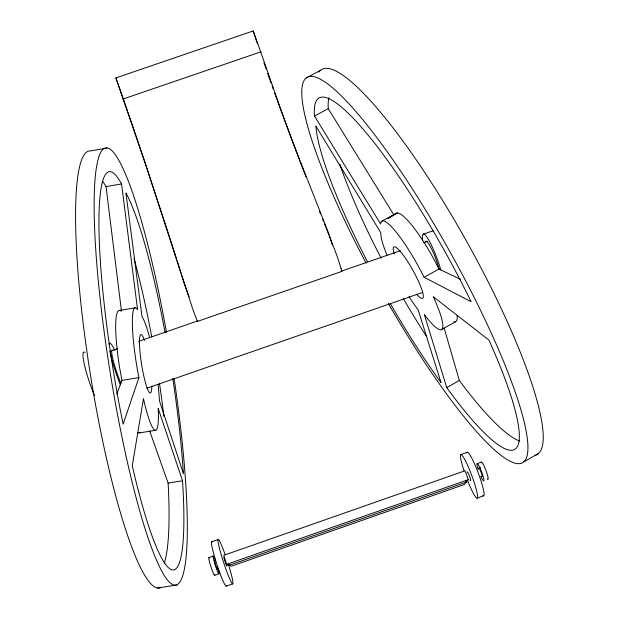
<?xml version="1.0" encoding="UTF-8"?>
<svg xmlns="http://www.w3.org/2000/svg" width="619" height="619" viewBox="0 0 619 619"><rect width="100%" height="100%" fill="white"/><g stroke="black" fill="none" stroke-linecap="round" stroke-linejoin="round"><path stroke-width="0.93" d="M121.548 183.951L137.565 309.515A54.959 7.676 80.9 0 0 132.373 324.426A54.959 7.676 80.9 0 0 138.919 377.605L123.119 424.162A194.683 27.522 80.9 0 1 98.924 225.154A194.683 27.522 80.9 0 1 121.548 183.951L106.05 186.59A194.606 30.215 80.9 0 0 102.638 181.313M116.821 393.831L121.989 380.399A54.936 8.426 80.9 0 1 120.357 310.924M468.39 479.617L464.304 484.522L231.351 566.199L226.678 564.35L223.776 555.32L465.001 470.796L468.39 479.617L226.678 564.35M396.052 213.331L388.09 218.352L397.406 212.959L381.815 221.13M523.898 461.805L538.592 453.456M446.725 387.587A193.422 34.656 60.7 0 0 516.331 448.055A193.422 34.656 60.7 0 0 488.925 340.071L433.285 296.749A54.611 9.672 60.7 0 1 424.371 314.653L446.725 387.587L459.36 380.499A193.244 37.272 60.7 0 0 519.681 441.045M441.285 329.664L455.46 321.772M328.906 97.632A193.948 37.604 60.8 0 0 328.24 108.658L314.514 116.055L380.662 224.024A54.805 9.757 60.8 0 1 395.874 231.769A54.805 9.757 60.8 0 1 424.092 277.273L438.964 269.048L460.397 279.262M306.243 77.979L320.727 70.21M211.737 541.78L218.205 539.52M460.861 454.563L467.275 452.311M208.959 557.557L213.276 556.04M477.063 463.623L481.342 462.122M229.061 565.294L466.308 482.108M214.584 575.314L218.925 573.798M226.275 586.147L232.783 583.864M477.071 498.133L483.532 495.865M423.179 234.214L433.223 230.74M111.35 350.834L117.695 348.636M138.548 341.417L197.469 321.006M341.301 271.184L400.307 250.757M423.907 242.586L427.536 241.333M340.984 268.29A17.007 1.408 70.9 0 1 341.835 271.424L197.376 321.423A23.452 1.045 71 0 1 197.77 321.377M146.881 388.206L422.731 292.423M167.509 230.694L144.676 161.745L115.892 77.901L253.179 30.95C268.135 71.881 281.452 113.416 297.244 154.061M122.933 99.071L260.963 51.818M135.36 307.798L119.204 310.49M106.785 148.119L90.451 150.912A221.308 34.177 80.9 0 0 90.629 376.027A221.308 34.177 80.9 0 0 160.646 587.57M121.989 380.399L138.919 377.605M139.569 432.898L155.74 430.244M164.228 563.228A193.909 29.944 81 0 0 168.12 483.114L182.535 480.77L158.178 408.393A54.766 7.606 80.9 0 1 143.476 398.752L132.273 465.712A193.987 27.275 81 0 0 171.827 569.774A193.987 27.275 81 0 0 182.535 480.77M157.536 588.05L177.235 584.909M424.092 277.273L471.105 301.693A194.126 34.974 60.8 0 0 365.179 131.607A194.126 34.974 60.8 0 0 314.514 116.055M328.24 108.658L393.785 214.77M324.511 223.931L325.532 226.492M325.857 227.289L326.817 229.688M322.716 219.443L323.582 221.625M327.111 230.43L328.821 234.717M319.559 211.543L320.534 213.973M329.091 235.398L336.62 254.842A18.593 1.54 70.9 0 1 337.517 257.372L338.299 259.64A16.597 1.377 70.9 0 1 339.429 263.098L340.984 268.298M304.378 172.786L305.925 176.794M301.855 166.194L304.076 171.989M188.648 295.588L188.896 296.238A13.603 0.596 70.8 0 0 189.151 296.896M299.898 161.072L301.523 165.335M297.577 154.936L299.573 160.213M279.595 106.685L298.064 155.671L327.993 231.699A18.493 1.517 71 0 1 328.882 234.206L329.656 236.458A16.504 1.362 71 0 1 330.786 239.917L331.97 243.824M277.134 99.968L279.285 105.841M274.666 93.175L276.825 99.117M272.198 86.327L273.126 88.896M270.046 80.292L270.967 82.876M115.892 77.901L120.45 90.73M267.594 73.359L269.737 79.425M149.628 430.855L168.12 483.114M120.751 91.589L122.879 97.64M265.156 66.411L266.069 69.019M123.181 98.506L125.301 104.588M263.949 62.937L264.855 65.544M125.603 105.454L127.715 111.552M128.017 112.426L135.182 133.325M135.468 134.184L146.285 166.372M255.43 37.813L257.442 43.848M146.564 167.2L183.626 281.606A18.539 0.812 70.8 0 0 184.485 284.129L185.274 286.388A16.543 0.727 70.8 0 0 186.497 289.816L187.921 293.654A32.637 1.416 70.8 0 0 188.4 294.938M253.179 30.95L255.152 36.954M167.764 231.491L169.211 235.955M169.498 236.845L172.5 246.153M172.763 246.981L174.303 251.763M174.597 252.676L175.471 255.423M175.765 256.343L176.608 258.966M177.166 260.715L178.496 264.878M178.744 265.667L179.75 268.832M179.99 269.575L180.941 272.561M181.22 273.443L191.433 305.097A18.64 0.82 70.9 0 0 192.3 307.643L193.089 309.91A16.636 0.735 70.9 0 0 194.32 313.346L196.215 318.445A17.046 0.751 70.9 0 0 197.384 321.47M444.156 328.093L459.36 380.499M106.05 186.59L121.479 311.287M332.163 244.482A32.559 2.646 71.1 0 1 332.349 245.139M341.394 271.137A23.398 1.95 70.8 0 1 341.82 271.385M422.529 240.04A30.749 4.867 70.7 0 1 428.077 238.841A30.749 4.867 70.7 0 1 440.898 270.101M425.067 242.253A23.414 3.706 70.7 0 1 430.716 247.229A23.414 3.706 70.7 0 1 439.297 269.296M120.372 384.879A30.88 3.706 71 0 1 109.795 351.058M109.068 344.443A30.88 3.706 71 0 1 114.763 350.215M94.459 395.448A30.896 4.418 71.1 0 1 84.285 364.158A30.896 4.418 71.1 0 1 85.027 352.528M120.844 383.269A23.514 2.824 71.1 0 1 112.867 359.059A23.514 2.824 71.1 0 1 113.068 350.633M214.77 574.796A9.339 0.905 72 0 1 210.847 566.509A9.339 0.905 72 0 1 209.361 558.013M218.081 568.49A9.339 0.867 72 0 1 217.888 572.134A9.339 0.867 72 0 1 213.369 558.369A9.339 0.867 72 0 1 215.42 560.388M217.385 567.832A4.666 0.433 72 0 1 216.952 568.428A4.666 0.433 72 0 1 214.925 562.439A4.666 0.433 72 0 1 215.079 561.054M481.218 462.764A9.3 1.269 69.3 0 1 485.992 470.556A9.3 1.269 69.3 0 1 487.246 478.905M478.069 469.233A9.3 1.238 69.3 0 1 478.495 465.047A9.3 1.238 69.3 0 1 483.694 478.727A9.3 1.238 69.3 0 1 480.785 476.39M478.758 468.931A4.65 0.619 69.3 0 1 479.601 468.916A4.65 0.619 69.3 0 1 481.791 474.456A4.65 0.619 69.3 0 1 481.683 476.328M466.192 480.831A4.65 0.557 69.5 0 1 465.681 481.45M229.03 564.42A4.666 0.387 71.9 0 1 228.442 564.18M480.561 467.662A4.65 0.627 69.3 0 1 480.684 467.84A4.65 0.627 69.3 0 0 480.53 467.67M464.018 470.788A23.251 2.863 69.5 0 1 464.242 458.571A23.251 2.863 69.5 0 1 477.381 494.426A23.251 2.863 69.5 0 1 467.887 481.334M466.904 452.853A23.251 2.987 69.4 0 1 478.448 473.543A23.251 2.987 69.4 0 1 482.805 495.525M467.268 472.668A4.65 0.573 69.5 0 1 468.266 473.249A4.65 0.573 69.5 0 1 470.378 478.858A4.65 0.573 69.5 0 1 470.1 480.174M226.469 585.473A23.352 2.112 71.9 0 1 217.13 565.147A23.352 2.112 71.9 0 1 212.209 542.027M228.45 564.536A23.344 1.981 71.9 0 1 230.794 581.202A23.344 1.981 71.9 0 1 218.615 544.751A23.344 1.981 71.9 0 1 225.099 554.508M226.809 564.884A4.666 0.395 71.9 0 1 226.268 564.938A4.666 0.395 71.9 0 1 224.287 559.019A4.666 0.395 71.9 0 1 224.434 557.773M174.14 378.774A221.401 31.136 80.9 0 1 155.516 557.851A221.401 31.136 80.9 0 1 94.521 187.619A221.401 31.136 80.9 0 1 166.496 332.341M134.021 258.533A190.644 28.969 80.9 0 1 151.732 336.898M159.478 383.378A190.644 28.969 80.9 0 1 163.88 416.432M165.111 332.79A190.722 26.393 80.9 0 0 125.943 193.02L142.03 316.874A53.861 7.366 80.9 0 1 149.388 336.759M172.794 378.48A190.722 26.393 80.9 0 1 183.386 473.473L159.423 400.833A53.861 7.366 80.9 0 0 158.007 384.206M140.528 432.139A54.743 8.357 81 0 1 137.905 432.41M151.833 386.032A29.596 4.101 80.9 0 1 145.898 384.198A29.596 4.101 80.9 0 1 139.476 344.404A29.596 4.101 80.9 0 1 144.482 340.473M366.061 263.06A220.759 39.562 60.8 0 1 344.605 99.187A220.759 39.562 60.8 0 1 525.314 426.948A220.759 39.562 60.8 0 1 388.268 303.341M318.909 72.083A220.557 42.541 60.8 0 1 464.575 237.711A220.557 42.541 60.8 0 1 535.133 455.298M395.162 214.476A54.758 10.492 60.8 0 1 438.964 269.048M390.357 303.689A190.18 33.542 60.8 0 0 441.038 382.596L418.104 309.748A53.714 9.362 60.8 0 1 409.051 296.64M367.353 261.566A190.18 33.542 60.8 0 1 315.914 126.168L380.863 232.868A53.714 9.362 60.8 0 0 387.022 255.113M426.568 336.558A190.018 36.064 60.7 0 1 403.317 298.536M381.149 258.208A190.018 36.064 60.7 0 1 339.746 163.996M457.101 315.427A54.557 10.399 60.7 0 1 453.99 321.865M394.164 253.968A29.472 5.2 60.8 0 1 401.955 253.45A29.472 5.2 60.8 0 1 421.462 288.531A29.472 5.2 60.8 0 1 416.502 294.133"/></g></svg>
